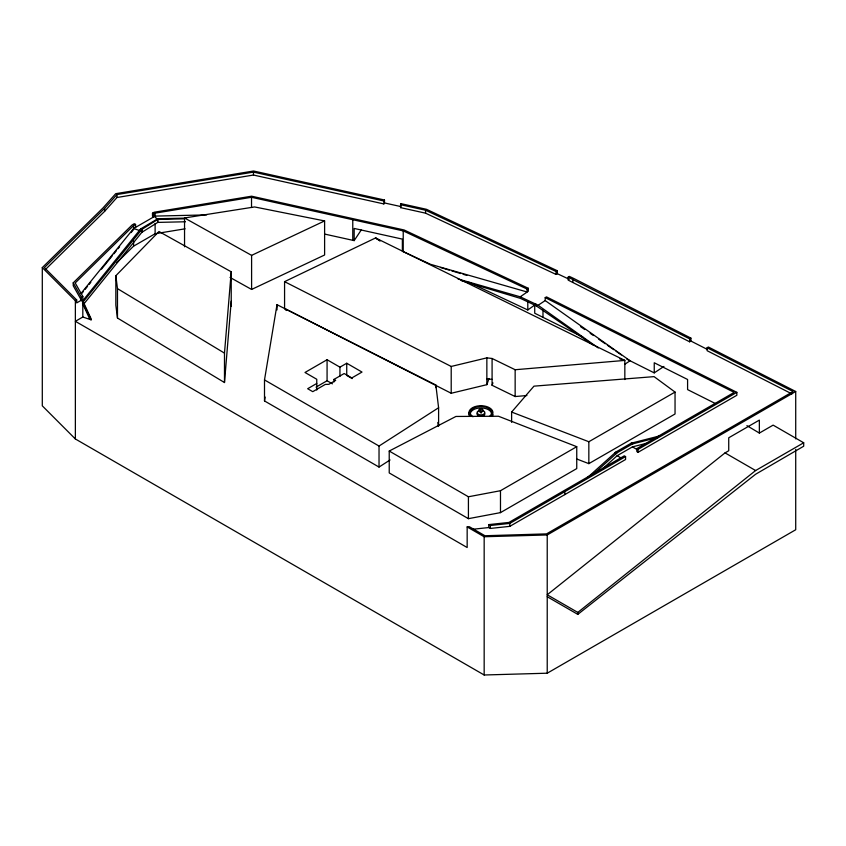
<?xml version="1.0" encoding="UTF-8"?>
<svg xmlns="http://www.w3.org/2000/svg" width="846" height="846" viewBox="0 0 846 846"><rect width="100%" height="100%" fill="white"/><g stroke="black" fill="none" stroke-linecap="round" stroke-linejoin="round"><path stroke-width="1.27" d="M224.486 382.54L224.486 353.12L231.222 271.799L158.985 231.508L115.839 275.743L115.839 305.163L117.478 318.043L224.486 382.54L231.222 301.208M390.059 459.97L379.029 467.066L264.502 400.941L264.502 379.928L277.002 304.676L435.849 385.015L438.598 407.74L438.598 426.13M264.502 400.941L265.147 397.049M157.747 221.419L157.79 218.744L140.626 228.938L82.263 301.345M624.834 379.547L624.834 360.407L375.571 237.948L284.573 281.655L284.573 308.462L451.204 393.263L486.852 384.676L488.999 378.511M526.899 395.537L515.151 396.541L492.086 385.29L492.932 382.836M400.56 204.69L400.993 203.664L426.49 209.311L557.377 270.773L557.377 273.713L556.097 274.453L425.57 213.171L400.56 207.63L400.56 204.69L425.57 210.22L556.097 271.513L557.377 270.773M400.56 207.63L400.993 206.604L384.475 202.945L383.851 203.928L253.472 175.037L116.96 197.499L104.608 211.363L45.324 269.61M185.486 221.768L157.747 222.403L141.874 232.301L83.49 304.401L83.299 301.694L141.874 229.361L157.747 219.463L184.544 218.818M383.851 203.928L384.475 200.005L253.557 171.008L115.722 193.681L103.022 207.926L42.3 267.59L42.3 405.837L75.368 438.979L484.166 674.992L547.225 673.205L795.716 529.744L795.716 449.427M324.853 234.12L354.167 240.613L361.21 230.027M80.962 293.509L133.594 228.515L155.114 216.09L206.625 214.905M81.787 293.467L83.426 291.436M85.076 289.406L87.54 286.36M89.19 284.33L90.829 282.3M101.52 269.102L112.211 255.894M113.861 253.863L116.325 250.818M117.964 248.787L119.614 246.757M131.13 232.544L133.594 229.499L133.594 225.575L135.572 224.433L135.572 227.373M511.619 422.365L511.619 412.055L533.963 386.157L654.074 376.629L675.045 392.079L675.045 413.99L588.837 463.64L576.581 458.934M135.572 224.433L134.292 223.693L132.156 224.93L73.242 282.818L81.385 297.253L81.385 300.193L76.679 302.91L76.679 299.97L44.383 267.6L104.608 208.423L116.96 194.548L253.472 172.098L383.851 200.978M133.594 225.575L75.209 282.945L82.813 296.428L82.813 317.017L75.368 321.321L467.161 547.521L467.161 526.931L469.308 526.698L484.959 535.74L546.527 533.889L793.083 391.539L707.087 347.748L707.087 350.688L791.919 393.887M116.78 262.683L133.594 246.165L155.114 233.739L185.084 228.811M587.621 477.44L615.877 452.028L631.169 443.198L660.06 435.827M593.744 473.802L617.157 452.758L632.438 443.939L657.543 437.519M602.595 468.832L617.157 455.698L632.438 446.878L646.344 443.367M577.797 614.376L755.615 474.246L803.7 446.212L803.7 442.775L773.128 425.126L759.359 433.078L759.359 420.102L728.734 437.784L728.734 450.749L725.043 452.885L547.225 594.77L577.797 612.419L577.797 614.376L547.225 596.726M577.797 612.419L755.615 470.535L803.7 442.775M458.035 278.99L520.227 296.819L528.327 291.236L528.327 288.296L404.134 229.985L251.611 196.198L154.173 212.219L152.492 213.192L152.492 216.132L153.771 216.862L153.771 213.922L155.114 213.15L251.526 197.287L403.225 230.895L527.047 289.036L528.327 288.296M568.163 277.181L569.305 276.378L574.032 278.598L690.907 338.114L690.907 341.054L689.627 341.795L568.163 280.121L568.163 277.181L689.627 338.855L690.907 338.114M468.769 282.257L527.798 309.974L535.211 304.708M535.909 304.169L538.119 305.279L545.205 300.573L545.205 297.633L546.484 296.893L736.845 392.333L736.845 395.272L638.096 452.293L636.827 451.553L636.827 448.613L734.201 392.385L545.205 297.633M625.014 364.129L630.069 360.766L545.205 300.573M626.812 359.138L654.244 372.885L663.93 366.445M379.029 467.066L379.029 446.043L438.598 407.74M75.368 438.979L75.368 300.732L76.679 299.97M81.385 297.253L82.813 296.428M333.98 381.99L333.98 379.41L344.174 373.53L351.809 377.94L362.003 372.06L346.733 363.241L339.944 367.164L327.074 359.73L304.994 372.473L316.764 379.272L316.764 390.038M316.764 383.471L307.658 388.726L312.756 391.666L325.276 384.433L328.893 384.306L335.682 380.393L333.98 379.41M316.034 387.13L327.074 380.753L332.436 383.851M707.087 347.748L708.366 347.008L795.716 391.497L795.716 438.894M389.223 451.045L468.42 496.771L500.483 490.712L576.75 446.688L576.75 468.589L500.483 512.623L468.42 518.672L389.223 472.946L389.223 451.045L455.931 416.454L498.506 416.253L576.75 446.688M488.798 527.544L488.798 524.605L490.342 525.493L509.821 523.399L625.575 456.576L625.575 459.515L509.821 526.349L490.342 528.443L488.798 527.544L473.21 529.226M636.827 448.613L638.096 449.353L736.845 392.333M467.161 526.931L484.166 536.745L547.225 534.958L795.716 391.497M511.619 412.055L588.837 441.739L675.045 392.079M184.544 246.799L184.544 217.961L251.6 255.365L324.61 220.922L324.61 254.995L251.6 289.448L230.006 277.403M284.573 281.655L451.204 366.455L486.852 357.869L492.086 358.482L515.151 369.734L624.834 360.407L619.822 358.873M184.544 217.961L254.604 206.942L324.61 220.922M488.798 524.605L508.943 522.437L624.306 455.835L625.575 456.576M157.79 218.744L185.528 218.109M486.852 378.797L492.086 379.399M527.047 289.036L527.047 291.976L430.593 264.333L402.368 251.294L402.368 239.111L354.167 228.441L354.167 240.613M440.438 267.484L449.237 270.128M451.753 270.879L460.562 273.522M463.079 274.284L466.855 275.415M461.292 280.629L520.427 298.384L536.174 305.776L536.174 304.306L520.227 296.819M133.594 228.515L139.453 230.503M82.199 301.483L83.299 301.694L84.579 305.766M82.728 302.646L91.093 319.83L82.813 317.017M557.377 273.713L569.305 279.317M582.767 337.057L534.725 313.232L534.725 304.052M535.909 305.639L593.85 345.464M715.557 403.627L687.587 389.604L687.587 379.484L654.244 362.765L654.244 372.885M690.907 341.054L707.203 349.356M725.043 452.885L755.615 470.535M632.248 442.86L633.517 443.59M631.169 443.198L632.438 443.939M632.438 446.878L637.641 449.882M615.877 452.028L617.157 452.758M614.799 452.927L616.078 453.668M617.157 455.698L621.313 458.109M152.492 213.192L153.771 213.922M352.179 378.585L346.733 375.434L346.733 363.241M264.502 379.928L379.029 446.043M746.902 425.623L759.359 433.078M115.839 275.743L117.478 288.634L224.486 353.12M580.493 326.567L584.798 329.559M590.17 333.292L593.406 335.524M598.778 339.257L605.239 343.74M607.386 345.231L613.836 349.715M615.994 351.206L621.366 354.939M538.119 305.279L598.281 347.949M42.3 267.59L75.368 300.732M284.573 308.462L286.244 310.493M81.385 300.193L73.242 285.758L73.242 282.818M157.409 218.776L157.747 222.403M155.114 216.09L156.827 219.579M85.658 308.811L88.925 315.421M90.004 317.62L91.093 319.83L90.004 317.483M83.236 301.832L90.85 318.233M85.658 308.113L88.925 315.146M82.453 303.069L89.845 319.407L89.591 317.81M437.826 422.45L438.291 426.236M141.874 231.328L141.694 229.594L140.447 229.171L140.626 230.905L140.626 228.938L141.874 229.361L141.874 232.301M689.627 338.855L689.627 341.795M638.096 449.353L638.096 452.293M588.837 441.739L588.837 463.64M572.869 279.392L572.869 282.331M564.79 491.674L564.79 494.614M556.097 271.513L556.097 274.453M547.225 534.958L547.225 673.205M542.984 309.647L542.984 317.113M527.798 302.107L527.798 309.974M515.151 369.734L515.151 396.541M509.821 523.399L509.821 526.349M500.483 490.712L500.483 512.623M492.086 358.482L492.086 385.29M490.342 525.493L490.342 528.443M486.852 357.869L486.852 384.676M484.166 536.745L484.166 674.992M468.42 496.771L468.42 518.672M451.204 366.455L451.204 393.263M435.849 385.015L435.849 387.648M425.57 210.22L425.57 213.171M403.225 230.895L403.225 251.484M400.993 203.664L400.993 205.631M384.475 200.005L384.475 202.945M352.771 219.717L352.771 240.306M339.944 367.164L339.944 376.364M327.074 359.73L327.074 380.753M277.002 304.676L277.002 309.932M253.472 172.098L253.472 175.037M251.526 197.287L251.526 207.503M251.6 255.365L251.6 289.448M231.222 271.799L231.222 306.442M155.114 213.15L155.114 217.073M155.114 223.481L155.114 233.739M133.594 241.036L133.594 246.165M117.478 288.634L117.478 318.043M116.96 194.548L116.96 197.499M104.608 208.423L104.608 211.363M470.228 415.777A12.013 6.937 0 0 1 481.617 405.731A12.013 6.937 0 0 1 490.987 416.444M472.956 416.771A10.723 6.186 0 0 1 473.136 408.417A10.723 6.186 0 0 1 487.571 407.793A10.723 6.186 0 0 1 489.908 416.042M492.932 414.508A12.013 6.937 0 0 1 492.351 416.285M469.192 415.534A12.013 6.937 0 0 1 470.894 410.321M489.897 409.506A12.013 6.937 0 0 1 491.663 410.997M483.077 410.765A3.892 2.252 0 0 1 483.785 414.191A3.892 2.252 0 0 1 477.831 414.001A3.892 2.252 0 0 1 479.196 410.648M470.249 413.779A10.723 6.186 0 0 1 481.543 407.941A10.723 6.186 0 0 1 491.642 414.466M484.42 413.112A3.892 2.252 0 0 1 480.729 416.369A3.892 2.252 0 0 1 477.683 412.89M482.685 410.151A1.946 1.121 0 0 1 480.835 411.78A1.946 1.121 0 0 1 479.312 410.035M479.65 409.813A1.946 1.121 0 0 1 480.063 409.654M482.009 409.718A1.946 1.121 0 0 1 482.4 409.908M480.348 412.541L481.575 412.668L480.348 412.541M380.002 240.824L375.571 237.948L380.002 240.846M479.883 410.86A1.946 1.121 0 0 0 482.886 409.982A1.946 1.121 0 0 0 480.063 408.914A1.946 1.121 0 0 0 479.883 410.86"/></g></svg>
